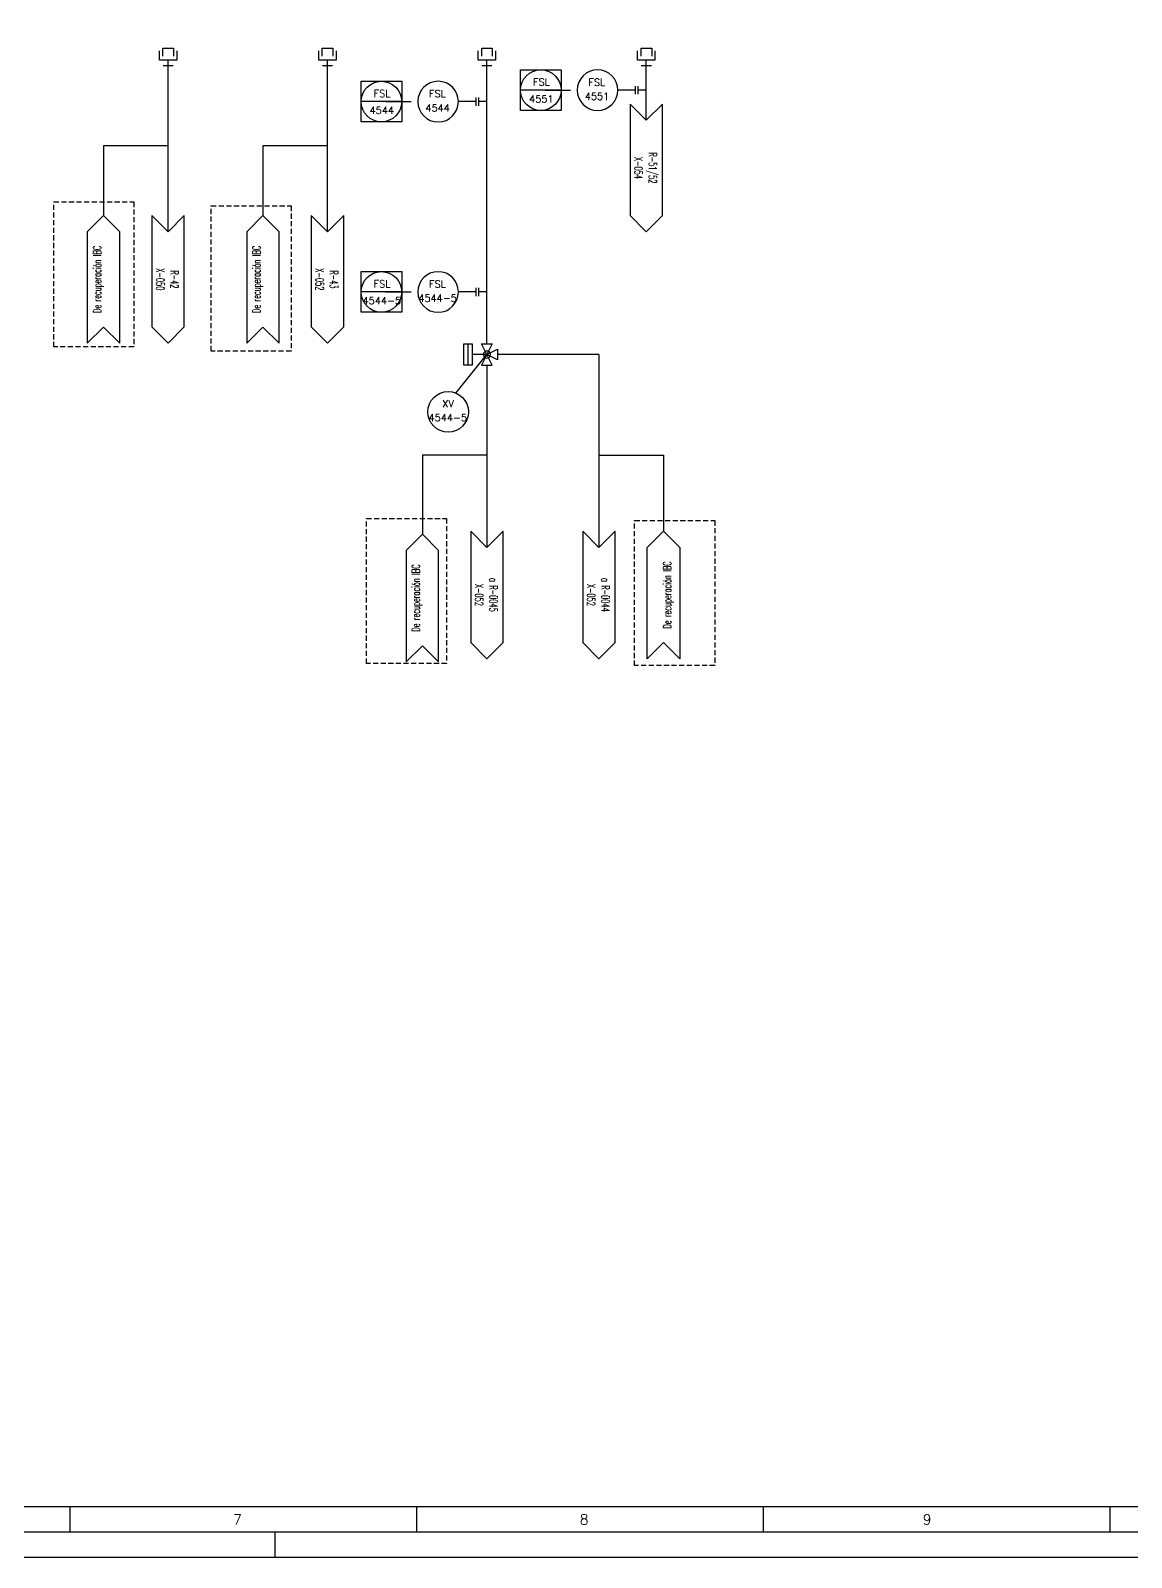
# Model space of a CAD drawing. Header units: millimetres. Extents: x 8 to 428, y 3 to 300.
# Drawn here: x 213.9 to 322.4, y 3.3 to 153.7 of the extents above; entities that cross this region are included whole.
import ezdxf
from ezdxf.enums import TextEntityAlignment as Align

# ---------------------------------------------------------------- set-up
doc = ezdxf.new("R2010")
doc.units = ezdxf.units.MM
doc.linetypes.add('TRAZOS', pattern=[0.75, 0.5, -0.25])
for name, color, linetype in [('CAJETIN', 1, 'Continuous'), ('CONEXION INTRUMENTOS', 1, 'Continuous'), ('FORMATO', 7, 'Continuous'), ('INSTRUMENTOS', 1, 'Continuous'), ('TEX', 7, 'Continuous'), ('TUBERIA', 5, 'Continuous'), ('VALVULAS Y ACCESORIOS', 1, 'Continuous')]:
    doc.layers.add(name, color=color, linetype=linetype)
doc.layers.add('TUBERÍA2', color=1, linetype='TRAZOS', true_color=0xff0000)
doc.styles.add('PY', font='ROMANS.shx')
doc.styles.add('PY1', font='ROMANS.shx', dxfattribs={"width": 0.8})
doc.linetypes.add('SEÑAL_MECANICA2', pattern='A,4.411183,["o",PY,S=4.130212,R=360,X=0,Y=-1.374288],0.588817,-0.374158,["",PY,S=2,R=360,X=0,Y=-0.688262],-2.183682', length=7.55784)

# ---------------------------------------------------------------- blocks, each defined once
blk = doc.blocks.new('BANDERA DE FLUJO')
at = {"layer": 'TEX', "color": 1, "ltscale": 0.1, "flags": 128}
blk.add_lwpolyline([(-4, 4), (-31.46, 4), (-27.46, 0), (-31.46, -4), (-4, -4), (0, 0)], close=True, dxfattribs=at)
at = {"layer": 'TEX', "style": 'PY1', "width": 0.8}
for tag, p in [('ETIQUETA-LINEA-1', (-15.73, 0.61)), ('ETIQUETA-LINEA-2', (-15.73, -2.91))]:
    blk.add_attdef(tag, text='', height=2, dxfattribs=at).set_placement(p, align=Align.CENTER)
blk = doc.blocks.new('VALV GLOB-V')
at = {"layer": 'INSTRUMENTOS', "color": 1, "flags": 128}
blk.add_lwpolyline([(5.7, -1.43), (5.7, 1.43), (0, -1.43), (0, 1.43)], close=True, dxfattribs=at)
at = {"layer": 'INSTRUMENTOS', "color": 1}
blk.add_circle((2.85, 0), 0.95, dxfattribs=at)
at = {"layer": 'INSTRUMENTOS', "color": 7, "linetype": 'SEÑAL_MECANICA2', "style": 'PY'}
blk.add_attdef('REF.', text='', height=2, dxfattribs=at).set_placement((3, -3.37), align=Align.MIDDLE)
blk = doc.blocks.new('SEÑAL CIR')
at = {"color": 1}
blk.add_circle((0, 5.7), 5.7, dxfattribs=at)
at = {"layer": 'INSTRUMENTOS', "linetype": 'Continuous', "style": 'PY', "flags": 4}
for p in [(0.18, 6.94), (0.13, 2.95)]:
    blk.add_attdef('---', text='', height=2, dxfattribs=at).set_placement(p, align=Align.CENTER)
blk = doc.blocks.new('SEÑAL CIRCU MARCO')
at = {"color": 1, "linetype": 'Continuous', "ltscale": 0.5}
blk.add_line((5.7, 5.7), (-5.7, 5.7), dxfattribs=at)
at = {"color": 1, "flags": 128}
blk.add_lwpolyline([(5.7, 0), (-5.7, 0), (-5.7, 11.4), (5.7, 11.4)], close=True, dxfattribs=at)
at = {"color": 1}
blk.add_circle((0, 5.7), 5.7, dxfattribs=at)
at = {"style": 'PY'}
for tag, p in [('XXX', (0.18, 7.98)), ('YYY', (0.13, 3.24))]:
    blk.add_attdef(tag, text='', height=2, dxfattribs=at).set_placement(p, align=Align.MIDDLE)
blk = doc.blocks.new('MARCO-A1')
at = {"layer": 'FORMATO', "color": 5}
for p, q in [((420.5, 10), (420.5, 5)), ((488.92, 10), (488.92, 5)), ((557.33, 10), (557.33, 5)), ((625.75, 10), (625.75, 5))]:
    blk.add_line(p, q, dxfattribs=at)
at = {"layer": 'FORMATO', "color": 1, "linetype": 'Continuous'}
blk.add_line((461, 5), (461, 0), dxfattribs=at)
at = {"layer": 'FORMATO', "color": 1}
blk.add_lwpolyline([(0, 594), (841, 594), (841, 0), (0, 0)], close=True, dxfattribs=at)
at = {"layer": 'FORMATO', "color": 5}
blk.add_lwpolyline([(5, 589), (836, 589), (836, 5), (5, 5)], close=True, dxfattribs=at)
at = {"layer": 'FORMATO', "color": 8, "linetype": 'Continuous'}
blk.add_lwpolyline([(10, 584), (831, 584), (831, 10), (10, 10)], close=True, dxfattribs=at)
at = {"layer": 'FORMATO', "color": 1, "style": 'PY'}
for s, p in [('7', (452.75, 6.5)), ('8', (521.17, 6.5)), ('9', (588.85, 6.5))]:
    blk.add_text(s, height=2, dxfattribs=at).set_placement(p)

msp = doc.modelspace()

# ---------------------------------------------------------------- linework, layer by layer
at = {"color": 1}
for p, q in [((227, 150.23), (228, 150.23)), ((242.71, 150.23), (243.71, 150.23)), ((258.42, 150.23), (259.42, 150.23)), ((274.13, 150.23), (275.13, 150.23)), ((273.57, 147.81), (271.82, 147.81)), ((257.86, 146.68), (256.11, 146.68)), ((257.86, 127.93), (256.11, 127.93)), ((255.86, 117.97), (258.92, 121.76))]:
    msp.add_line(p, q, dxfattribs=at)
at = {"color": 5}
for p, q in [((258.92, 120.71), (258.92, 102.78)), ((269.96, 121.76), (259.97, 121.76)), ((269.96, 121.76), (269.96, 118.58)), ((269.96, 118.58), (269.96, 102.78))]:
    msp.add_line(p, q, dxfattribs=at)
at = {"color": 1, "flags": 128}
for points in [[(228.35, 151.67), (228.35, 150.77), (226.64, 150.77), (226.64, 151.67)], [(227.5, 144.84), (227.5, 150.77)], [(227.5, 133.86), (227.5, 150.77)], [(244.06, 151.67), (244.06, 150.77), (242.35, 150.77), (242.35, 151.67)], [(243.21, 144.84), (243.21, 150.77)], [(243.21, 133.86), (243.21, 150.77)], [(259.77, 151.67), (259.77, 150.77), (258.06, 150.77), (258.06, 151.67)], [(258.92, 122.81), (258.92, 150.77)], [(275.48, 151.67), (275.48, 150.77), (273.77, 150.77), (273.77, 151.67)], [(274.63, 144.84), (274.63, 150.77)]]:
    msp.add_lwpolyline(points, dxfattribs=at)
at = {"layer": 'CAJETIN', "color": 1, "linetype": 'TRAZOS', "ltscale": 5}
for p, q in [((264.65, 147.81), (267.82, 147.81)), ((248.94, 146.68), (252.11, 146.68)), ((248.94, 127.93), (252.11, 127.93))]:
    msp.add_line(p, q, dxfattribs=at)
at = {"layer": 'CONEXION INTRUMENTOS', "linetype": 'Continuous'}
for p, q in [((257.06, 120.71), (257.06, 122.81)), ((257.06, 120.71), (257.06, 122.81)), ((258.92, 121.76), (257.48, 121.76))]:
    msp.add_line(p, q, dxfattribs=at)
msp.add_lwpolyline([(257.48, 120.71), (256.64, 120.71), (256.64, 122.81), (257.48, 122.81)], close=True, dxfattribs=at)
msp.add_lwpolyline([(257.48, 120.71), (256.64, 120.71), (256.64, 122.81), (257.48, 122.81)], close=True, dxfattribs=at)
at = {"layer": 'INSTRUMENTOS', "color": 1, "ltscale": 0.1, "flags": 128}
for points in [[(226.99, 151.17), (226.99, 151.95), (228.02, 151.95), (228.02, 151.17)], [(242.7, 151.17), (242.7, 151.95), (243.74, 151.95), (243.74, 151.17)], [(258.41, 151.17), (258.41, 151.95), (259.45, 151.95), (259.45, 151.17)], [(274.12, 151.17), (274.12, 151.95), (275.16, 151.95), (275.16, 151.17)]]:
    msp.add_lwpolyline(points, dxfattribs=at)
at = {"layer": 'INSTRUMENTOS', "color": 1}
msp.add_lwpolyline([(259.97, 122.29), (259.97, 121.24), (258.92, 121.76), (258.92, 121.76)], close=True, dxfattribs=at)
at = {"layer": 'TUBERIA', "linetype": 'Continuous'}
for p, q in [((274.63, 147.81), (273.84, 147.81)), ((258.92, 146.68), (258.12, 146.68)), ((258.92, 127.93), (258.12, 127.93))]:
    msp.add_line(p, q, dxfattribs=at)
at = {"layer": 'TUBERIA'}
for p, q in [((221.14, 142.32), (221.14, 135.46)), ((227.5, 142.32), (221.14, 142.32)), ((236.85, 142.32), (236.85, 135.46)), ((243.21, 142.32), (236.85, 142.32)), ((258.92, 111.85), (252.56, 111.85)), ((252.56, 111.85), (252.56, 104.07)), ((269.96, 111.85), (276.32, 111.85)), ((276.32, 111.85), (276.32, 104.37))]:
    msp.add_line(p, q, dxfattribs=at)
at = {"layer": 'TUBERÍA2', "color": 2}
for points in [[(216.23, 136.8), (224.12, 136.8), (224.12, 122.51), (216.23, 122.51)], [(231.74, 136.4), (239.63, 136.4), (239.63, 122.11), (231.74, 122.11)], [(247.05, 105.62), (254.95, 105.62), (254.95, 91.33), (247.05, 91.33)], [(273.48, 105.41), (281.37, 105.41), (281.37, 91.12), (273.48, 91.12)]]:
    msp.add_lwpolyline(points, close=True, dxfattribs=at)
at = {"layer": 'VALVULAS Y ACCESORIOS', "ltscale": 0.1}
for p, q in [((273.57, 147.41), (273.57, 148.21)), ((273.84, 147.41), (273.84, 148.21)), ((257.86, 146.28), (257.86, 147.08)), ((258.12, 146.28), (258.12, 147.08)), ((257.86, 127.53), (257.86, 128.33)), ((258.12, 127.53), (258.12, 128.33))]:
    msp.add_line(p, q, dxfattribs=at)

# ---------------------------------------------------------------- block references
at = {"xscale": 0.499409123998651, "yscale": 0.499409123998651, "zscale": 0.499409123998651}
msp.add_blockref('MARCO-A1', (7.8, 3.27), dxfattribs=at)
at = {"xscale": 0.3511153654362715, "yscale": 0.3511153654362715, "zscale": 0.3511153654362715}
for p, values in [((264.23, 145.81), {'XXX': 'FSL', 'YYY': '4551'}), ((248.52, 144.68), {'XXX': 'FSL', 'YYY': '4544'}), ((248.52, 125.93), {'XXX': 'FSL', 'YYY': '4544-5'})]:
    msp.add_blockref('SEÑAL CIRCU MARCO', p, dxfattribs=at).add_auto_attribs(values)
at = {"linetype": 'Continuous'}
ref = msp.add_blockref('SEÑAL CIR', (269.82, 145.81), dxfattribs=dict(at, xscale=-0.3508399999998801, yscale=0.3508399999998801, zscale=0.3508399999998801))
ref.add_attrib('---', 'FSL', dxfattribs={"layer": 'INSTRUMENTOS', "color": 7, "linetype": 'Continuous', "height": 0.702, "style": 'PY'}).set_placement((269.75, 148.24), align=Align.CENTER)
ref.add_attrib('---', '4551', dxfattribs={"layer": 'INSTRUMENTOS', "color": 7, "linetype": 'Continuous', "height": 0.702, "style": 'PY'}).set_placement((269.77, 146.84), align=Align.CENTER)
ref = msp.add_blockref('SEÑAL CIR', (254.11, 144.68), dxfattribs=dict(at, xscale=-0.3508399999998801, yscale=0.3508399999998801, zscale=0.3508399999998801))
ref.add_attrib('---', 'FSL', dxfattribs={"layer": 'INSTRUMENTOS', "color": 7, "linetype": 'Continuous', "height": 0.702, "style": 'PY'}).set_placement((254.04, 147.11), align=Align.CENTER)
ref.add_attrib('---', '4544', dxfattribs={"layer": 'INSTRUMENTOS', "color": 7, "linetype": 'Continuous', "height": 0.702, "style": 'PY'}).set_placement((254.06, 145.71), align=Align.CENTER)
ref = msp.add_blockref('BANDERA DE FLUJO', (274.63, 133.86), dxfattribs=dict(xscale=0.4, yscale=0.4, zscale=0.4, rotation=270))
ref.add_attrib('ETIQUETA-LINEA-1', 'R-51/52', dxfattribs={"layer": 'TEX', "height": 0.8, "rotation": 270, "style": 'PY1', "width": 0.6}).set_placement((274.87, 140.15), align=Align.CENTER)
ref.add_attrib('ETIQUETA-LINEA-2', 'X-054', dxfattribs={"layer": 'TEX', "height": 0.8, "rotation": 270, "style": 'PY1', "width": 0.6}).set_placement((273.46, 140.15), align=Align.CENTER)
ref = msp.add_blockref('BANDERA DE FLUJO', (221.14, 135.46), dxfattribs=dict(xscale=0.4, yscale=0.4, zscale=0.4, rotation=89.99999999999999))
ref.add_attrib('ETIQUETA-LINEA-1', 'De recuperación IBC', dxfattribs={"layer": 'TEX', "height": 0.8, "rotation": 90, "style": 'PY1', "width": 0.6}).set_placement((220.9, 129.17), align=Align.CENTER)
ref = msp.add_blockref('BANDERA DE FLUJO', (227.5, 122.88), dxfattribs=dict(xscale=0.4, yscale=0.4, zscale=0.4, rotation=270))
ref.add_attrib('ETIQUETA-LINEA-1', 'R-42', dxfattribs={"layer": 'TEX', "height": 0.8, "rotation": 270, "style": 'PY1', "width": 0.6}).set_placement((227.74, 129.17), align=Align.CENTER)
ref.add_attrib('ETIQUETA-LINEA-2', 'X-050', dxfattribs={"layer": 'TEX', "height": 0.8, "rotation": 270, "style": 'PY1', "width": 0.6}).set_placement((226.33, 129.17), align=Align.CENTER)
ref = msp.add_blockref('BANDERA DE FLUJO', (236.85, 135.46), dxfattribs=dict(xscale=0.4, yscale=0.4, zscale=0.4, rotation=89.99999999999999))
ref.add_attrib('ETIQUETA-LINEA-1', 'De recuperación IBC', dxfattribs={"layer": 'TEX', "height": 0.8, "rotation": 90, "style": 'PY1', "width": 0.6}).set_placement((236.61, 129.17), align=Align.CENTER)
ref = msp.add_blockref('BANDERA DE FLUJO', (243.21, 122.88), dxfattribs=dict(xscale=0.4, yscale=0.4, zscale=0.4, rotation=270))
ref.add_attrib('ETIQUETA-LINEA-1', 'R-43', dxfattribs={"layer": 'TEX', "height": 0.8, "rotation": 270, "style": 'PY1', "width": 0.6}).set_placement((243.45, 129.17), align=Align.CENTER)
ref.add_attrib('ETIQUETA-LINEA-2', 'X-052', dxfattribs={"layer": 'TEX', "height": 0.8, "rotation": 270, "style": 'PY1', "width": 0.6}).set_placement((242.04, 129.17), align=Align.CENTER)
ref = msp.add_blockref('SEÑAL CIR', (254.11, 125.93), dxfattribs=dict(at, xscale=-0.3508399999998801, yscale=0.3508399999998801, zscale=0.3508399999998801))
ref.add_attrib('---', 'FSL', dxfattribs={"layer": 'INSTRUMENTOS', "color": 7, "linetype": 'Continuous', "height": 0.702, "style": 'PY'}).set_placement((254.04, 128.37), align=Align.CENTER)
ref.add_attrib('---', '4544-5', dxfattribs={"layer": 'INSTRUMENTOS', "color": 7, "linetype": 'Continuous', "height": 0.702, "style": 'PY'}).set_placement((254.06, 126.97), align=Align.CENTER)
at = {"linetype": 'Continuous', "xscale": -0.3693052631579121, "yscale": 0.3693052631579121, "zscale": 0.369305263157877, "rotation": 270}
msp.add_blockref('VALV GLOB-V', (258.92, 120.71), dxfattribs=at)
at = {"linetype": 'Continuous'}
ref = msp.add_blockref('SEÑAL CIR', (255.1, 114.12), dxfattribs=dict(at, xscale=0.350840000000062, yscale=0.350840000000062, zscale=0.350840000000062))
ref.add_attrib('---', 'XV', dxfattribs={"layer": 'INSTRUMENTOS', "color": 7, "linetype": 'Continuous', "height": 0.702, "style": 'PY'}).set_placement((255.1, 116.58), align=Align.CENTER)
ref.add_attrib('---', '4544-5', dxfattribs={"layer": 'INSTRUMENTOS', "color": 7, "linetype": 'Continuous', "height": 0.702, "style": 'PY'}).set_placement((255.07, 115.19), align=Align.CENTER)
ref = msp.add_blockref('BANDERA DE FLUJO', (252.56, 104.07), dxfattribs=dict(xscale=0.4, yscale=0.4, zscale=0.4, rotation=89.99999999999999))
ref.add_attrib('ETIQUETA-LINEA-1', 'De recuperación IBC', dxfattribs={"layer": 'TEX', "height": 0.8, "rotation": 90, "style": 'PY1', "width": 0.6}).set_placement((252.32, 97.78), align=Align.CENTER)
ref = msp.add_blockref('BANDERA DE FLUJO', (258.92, 91.79), dxfattribs=dict(xscale=0.4, yscale=0.4, zscale=0.4, rotation=270))
ref.add_attrib('ETIQUETA-LINEA-1', 'a R-0045', dxfattribs={"layer": 'TEX', "height": 0.8, "rotation": 270, "style": 'PY1', "width": 0.6}).set_placement((259.16, 98.09), align=Align.CENTER)
ref.add_attrib('ETIQUETA-LINEA-2', 'X-052', dxfattribs={"layer": 'TEX', "height": 0.8, "rotation": 270, "style": 'PY1', "width": 0.6}).set_placement((257.75, 98.09), align=Align.CENTER)
ref = msp.add_blockref('BANDERA DE FLUJO', (269.96, 91.79), dxfattribs=dict(xscale=0.4, yscale=0.4, zscale=0.4, rotation=270))
ref.add_attrib('ETIQUETA-LINEA-1', 'a R-0044', dxfattribs={"layer": 'TEX', "height": 0.8, "rotation": 270, "style": 'PY1', "width": 0.6}).set_placement((270.2, 98.09), align=Align.CENTER)
ref.add_attrib('ETIQUETA-LINEA-2', 'X-052', dxfattribs={"layer": 'TEX', "height": 0.8, "rotation": 270, "style": 'PY1', "width": 0.6}).set_placement((268.79, 98.09), align=Align.CENTER)
ref = msp.add_blockref('BANDERA DE FLUJO', (276.32, 104.37), dxfattribs=dict(xscale=-0.4, yscale=0.4, zscale=0.4, rotation=270))
ref.add_attrib('ETIQUETA-LINEA-1', 'De recuperación IBC', dxfattribs={"layer": 'TEX', "height": 0.8, "rotation": 90, "style": 'PY1', "width": 0.6}).set_placement((277.09, 98.08), align=Align.CENTER)

doc.saveas('drawing.dxf')
